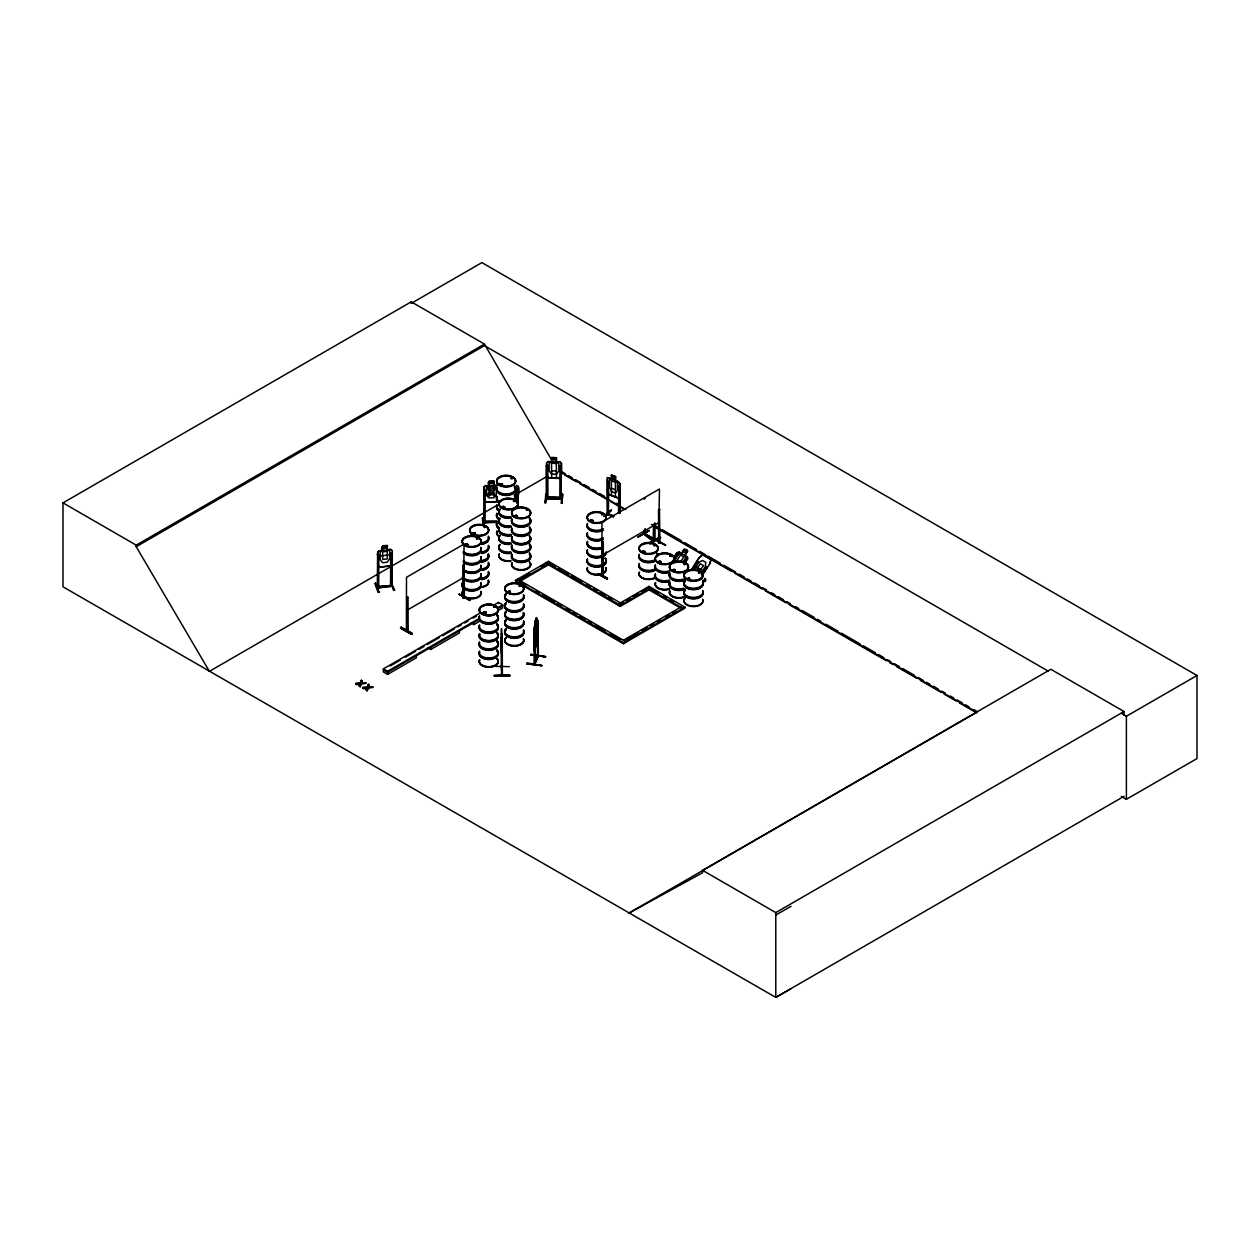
<?xml version="1.0" encoding="UTF-8"?>
<svg xmlns="http://www.w3.org/2000/svg" width="1260" height="1260" viewBox="0 0 1260 1260"><rect width="100%" height="100%" fill="white"/><g stroke="black" fill="none" stroke-linecap="round" stroke-linejoin="round"><path stroke-width="1.5" d="M501.417 642.017L501.716 654.066L501.748 650.869M501.748 638.505C501.716 633.37 501.543 648.931 501.685 641.308M509.402 666.65L494.14 666.288M501.496 647.986L501.543 646.159M537.359 656.759L538.445 656.192L537.799 622.865L537.437 656.964M537.957 655.814L538.351 654.869L537.437 655.751M534.319 650.633C539.973 629.905 538.24 640.93 534.445 650.869C534.287 642.017 531.688 625.527 537.736 620.582M546.651 463.066L548.084 461.506L546.494 463.034L546.556 498.74L546.399 465.428L547.801 465.145L547.942 498.692L546.289 498.692L561.487 499.039L561.361 497.448L546.32 497.086M546.572 493.4L545.911 502.882L545.06 502.866L545.785 493.999M545.139 502.787L546.509 493.92M546.399 498.645L561.519 498.74M561.314 497.495L546.588 497.086M547.785 498.676L547.817 497.086M561.393 499.102L559.834 499.055L559.976 465.476M561.361 465.507L559.96 465.775M560.149 497.448L559.865 498.645M561.991 503.291L562.622 494.424L561.991 503.323L561.157 503.291L562.07 494.408M561.96 493.857L561.976 503.244M546.494 473.965L548.037 478.107L559.849 478.453L561.503 474.327L559.787 478.343M551.659 478.217L551.502 457.522L556.495 457.663L556.4 463.507L551.659 463.208M556.495 457.758L551.486 457.616M561.157 499.133L561.33 463.397C560.606 460.798 552.841 461.491 558.826 463.428L558.826 471.051L556.322 474.248L551.659 474.106L549.155 470.752L549.155 463.129L551.659 461.837M526.869 664.036L527.074 662.87L541.894 665.642L526.885 663.91M541.847 665.674L527.026 663.595L541.863 665.532M535.311 637.844L534.555 644.553L535.531 638.159L536.146 640.568L536.492 639.324M536.855 637.528L535.232 644.837L534.098 639.686M607.084 514.49L608.501 515.041L608.611 513.387L607.383 513.025M644.648 535.012L643.891 533.232M645.246 534.744L644.868 529.137M654.287 540.509L653.389 540.036L653.483 524.349M644.269 530.318L644.269 534.224C646.065 537.106 659.232 541.957 653.546 538.87M654.838 539.075L653.341 538.76L654.428 540.619L654.46 524.916M534.303 634.331L533.894 636.757L535.027 632.504L534.476 634.442M534.697 635.009L535.279 636.883C537.941 632.221 537.217 602.642 534.697 627.385L534.744 664.634L535.106 662.571M535.232 632.567L534.665 635.339L534.87 634.19M501.527 666.682L501.512 665.705L502.141 666.493M502.299 674.856L501.637 675.675L501.512 666.918L502.346 675.691L502.252 673.533M465.302 544.462C464.783 546.887 470.295 544.981 466.893 543.816M467.019 543.973C465.412 543.123 465.476 546.115 465.995 544.021M468.058 545.013L466.862 543.879M473.083 534.145L473.224 532.838L474.642 533.657M475.162 533.137L474.579 534.019M475.555 533.767L474.358 532.634M476.438 538.65L476.989 538.02L476.548 538.886M476.878 538.256L477.729 538.115M477.871 538.997L477.272 538.461M484.438 527.467L485.226 526.869M485.226 527.341L484.88 526.712M499.622 484.454L500.456 483.683M500.188 484.47L502.063 484.88M501.968 484.612L501.889 484.738M501.338 484.549L501.338 483.541M502.472 506.788L502.834 507.701L502.031 507.386M504 507.717L504.236 506.788M504.551 506.788L503.591 507.418M511.355 477.792L512.332 478.658M512.206 478.17C509.985 478.438 513.702 477.871 511.938 477.65M482.438 613.651L483.257 612.36M484.171 613.683L483.95 612.297M513.718 500.551L513.592 501.59L514.584 500.834M514.127 500.976L513.781 500.708M494.739 607.32L494.03 606.422M494.944 606.737L494.125 607.178M526.333 509.576L527.011 510.269M507.764 592.042L509.591 591.145L510.284 592.641M508.977 592.484L508.457 591.901M527.184 509.576L527.263 510.269M519.655 585.191L520.601 586.136L519.151 586.136M519.341 586.073L520.207 585.238L519.876 586.199M590.609 520.726L592.924 520.427M592.279 521.246L591.869 519.939M601.886 514.316L602.752 514.253M601.745 514.269L602.485 514.505M643.072 552.211L643.986 551.297M643.261 551.896L644.569 551.329M644.852 551.392L644.175 552.116L644.962 551.518M645.01 551.738L642.553 552.163M654.302 545.706C654.822 544.525 652.444 546.147 654.901 545.344M654.05 545.391L653.94 545.218M654.98 545.722L654.287 544.903M658.775 561.566L659.201 562.59M659.137 562.228L660.697 561.708L659.657 561.11L658.381 562.543L660.712 562.716L660.555 561.409L660.303 562.495M669.832 555.833L671.139 555.975M671.108 556.101L670.304 555.235L670.194 556.195M672.415 570.339L673.249 569.552M673.438 570.812L672.903 569.772L674.258 569.426M674.352 570.812L674.903 569.772L673.895 569.473M675.328 570.559L674.793 569.63M687.535 578.891L687.456 579.143M688.165 578.891L689.472 578.308M698.67 572.308L703.553 565.677L700.229 563.755L696.15 569.992M699.883 572.702L698.544 572.135M411.973 633.308L401.058 627.197L411.988 633.292L411.406 634.331L400.554 628.063L411.925 633.859M411.406 634.3L400.585 628.031M606.895 579.143L597.587 573.835L607.336 578.86L599.602 574.355M607.414 578.23L599.602 573.899L607.43 578.214L606.847 579.253M501.433 667.107L502.141 667.863L501.512 633.78M502.346 675.533L502.252 641.608L501.748 642.411M702.198 575.726L709.412 564.433L711.034 559.645L702.655 554.794L698.733 558.243L691.488 569.552M518.191 497.448C513.86 509.796 523.12 485.541 516.6 485.478M390.505 565.74L392.301 561.598M390.616 565.866L379.087 567.189L390.632 565.898L392.254 561.503M618.172 498.062L619.558 494.644L619.652 483.667M618.313 498.267L619.652 494.566M360.124 686.779L361.226 683.392L365.825 682.794L361.226 684.085L360.124 686.779L359.257 685.597L360.155 683.471L355.635 683.503L356.454 684.668L360.155 684.164L361.384 680.242L362.25 681.44L361.384 683.519L365.825 683.487M367.132 690.827L368.235 687.44L372.818 686.842L368.235 688.133L367.132 690.827L366.266 689.63L367.148 687.519L362.644 687.551L363.463 688.716L367.148 688.212L368.392 684.29L369.259 685.471L368.377 687.551L372.818 687.535M361.384 680.242L360.297 683.597L355.635 684.196M368.392 684.29L367.306 687.629L362.644 688.244M359.257 686.29L360.155 684.164M361.384 683.519L362.25 680.746M366.266 690.322L367.148 688.212M368.235 688.133L369.259 684.778M535.484 620.739L536.193 619.054M535.484 622.109L536.193 620.424M534.587 630.472L534.634 663.61M538.319 622.944L537.469 623.653M530.68 654.995L545.706 656.617L530.87 654.476M537.847 656.003L534.224 664.571L534.476 626.393M534.398 662.555L534.823 663.422L537.957 656.161M538.351 656.082L534.775 664.555L535.106 630.551M638.552 536.681L649.309 530.444L638.017 536.981M649.294 530.476L637.97 537.043M375.543 583.034L378.913 592.263L378.094 592.373L374.882 583.663L375.653 582.971L378.913 592.263M375.543 583.49L378.819 592.106M482.391 518.254L483.1 525.326M483.73 525.215L483.241 517.561L482.391 518.285M392.238 585.002L390.915 585.223C390.994 588.814 389.356 583.191 392.128 584.719M390.474 586.136L392.128 585.916M610.738 510.394L603.713 516.553M611.352 510.032L605.824 515.592M611.336 510.536L605.65 515.434M654.46 540.54C650.822 541.721 641.687 531.074 644.269 534.224M645.356 533.641L644.238 532.933M653.83 538.477L653.546 540.083L653.861 524.128M407.846 629.197L406.366 629.48M406.539 629.401L406.759 630.992L407.972 630.346L407.83 597.145L406.492 597.492L407.83 597.145M463.066 596.799L464.546 596.484L462.94 596.831M463.538 597.114L463.412 598.358L463.066 564.827L464.042 564.26L464.42 597.838L464.42 596.531M659.957 542.698C656.948 540.965 661.138 541.863 658.555 541.674L658.775 543.265L659.957 542.698L659.468 509.197L658.508 509.764L658.775 543.265M673.785 557.613L676.919 552.809L679.093 552.022L681.502 553.423L684.164 549.171C693.126 549.927 680.668 555.644 687.346 556.778L687.629 558.983L684.495 563.803M673.974 557.77L676.919 552.809M673.706 561.74L678.778 553.943L681.455 553.565M675.47 562.763L680.558 554.967L683.865 556.873L680.809 561.551M681.534 553.628L684.18 549.376L687.566 551.345M684.841 555.534L687.487 551.297M682.573 562.574L685.629 557.897L684.763 555.471M683.881 564.275C686.653 565.992 681.849 560.952 687.551 558.92L687.346 556.778M673.076 560.684L678.069 553.014L678.998 553.612M673.738 561.062L678.746 553.392M672.997 562.81L674.998 559.739M683.723 562.606L687.393 558.385L684.652 563.204M684.385 562.984L687.393 558.385M691.645 569.552C698.056 562.039 700.135 547.533 711.128 559.708L709.443 564.448M692.716 569.567L697.725 561.897L698.654 562.495M693.394 569.945L698.386 562.291M693.362 570.528L698.449 562.732L702.418 560.416L705.742 562.338L705.332 566.716L701.269 572.953M701.363 574.56L706.372 566.89L707.301 567.488L706.372 566.89M702.04 574.954L707.033 567.284M534.398 663.768L535.232 663.799M500.456 484.848C505.858 481.477 499.117 488.707 500.047 483.856M465.208 544.572L466.389 543.879M467.428 544.651L466.862 544.903M477.871 538.319L476.627 538.729M503.118 506.41L502.315 506.725M504.142 507.607L503.118 506.835M504.677 507.386L503.087 507.764M513.797 500.976L514.395 500.771A9.655 5.575 0 0 0 514.49 495.369M515.812 515.529L515.623 516.726M516.348 515.529L516.6 516.631M526.491 510.205L526.837 509.418M482.533 612.691L483.336 614.045L485.037 612.88M483.257 613.258L484.092 612.391M484.502 613.494L484.612 612.785M484.99 613.651L484.234 612.297M495.085 607.052L493.983 607.32M507.812 591.822L508.788 591.176M510.032 592.326L510.032 591.365L510.426 592.294M592.279 520.821L590.956 521.404L591.397 519.939M601.933 514.127L601.87 515.135M658.87 561.44L660.539 561.834M660.98 562.18L660.114 562.59M670.714 555.644L669.769 556.148M672.997 569.63L672.856 570.938M672.115 571.394A9.655 5.575 0 0 1 674.116 570.512L673.171 569.772L673.108 570.607M674.683 570.607L674.903 570.04M537.689 656.177L537.847 654.79M538.099 656.87L537.406 619.873M377.417 587.759L391.97 585.947L391.97 584.735M378.803 586.75L378.693 587.979L378.835 554.699L377.386 554.573L378.835 554.699M378.803 587.947L378.882 586.388M390.584 586.435L390.632 552.888L391.97 552.715L392.238 586.215L392.301 550.62L390.537 549.297L387.198 549.832L387.198 545.753M382.63 546.304L382.662 550.494L379.134 550.699L377.606 552.431L377.339 588.105L391.954 586.309M392.128 550.699L390.505 549.533L379.244 550.919L377.764 552.463L377.764 563.362L379.244 567.126M488.943 481.477C502.488 482.186 483.84 477.792 489.116 485.698L485.525 485.588L483.934 487.1L483.698 522.805L483.966 521.183L497.227 521.498M484.123 487.242L485.604 485.714M463.617 598.232L464.042 544.084L406.492 577.301L406.381 630.772C409.342 631.134 406.712 626.771 407.09 630.929M464.357 597.807L463.444 598.264M601.933 574.308L603.383 574.024L601.981 574.34M658.508 542.855L659.468 489.006L601.933 522.238L601.981 575.552M603.272 542.068L601.933 542.414L603.272 542.068L603.272 575.426L602.28 575.946L601.933 574.434M607.509 481.068L608.659 481.509M618.518 513.009L618.817 485.399L619.967 485.84L619.967 513.198M619.967 485.84L618.518 485.651M604.327 516.143L611.447 510.001M608.359 513.781L607.304 513.418M608.359 514.978L608.659 491.274M611.384 479.084C597.854 475.02 620.156 480.375 619.794 483.667L619.668 513.45M615.541 476.595L611.384 474.988L611.494 495.637M607.226 489.888L608.485 494.471L618.266 498.235M619.699 483.745L618.235 481.73M483.824 522.506L497.196 522.049M485.179 521.577L497.196 521.183M485.179 522.79L485.352 521.231M603.272 575.426L603.005 573.804M501.748 484.848L502.472 484.312L501.559 483.588M512.033 478.012L511.324 478.721L512.111 478.548M502.63 506.488C500.047 509.04 506.677 507.827 504.362 507.04M473.886 532.634L472.705 533.767M475.319 533.815L472.941 533.815M475.162 534.145L474.91 532.885M526.727 509.528L527.31 509.764M590.987 520.081C588.373 522.207 594.484 521.782 592.83 520.333M590.909 520.301L592.153 520.963M510.111 591.491L508.725 592.153M519.592 585.27L519.466 586.309M520.538 585.979L519.781 586.12M484.612 613.384L483.367 613.841M642.253 551.313L643.261 550.746M675.092 570.591L672.934 570.764M684.164 564.433L685.298 564.055L684.432 563.96M689.078 579.112L689.078 577.946M699.206 572.371L699.284 571.914M643.955 498.96L645.01 498.204M608.643 477.902L607.21 478.942L607.226 514.584L613.447 516.931M382.662 550.494L380.221 552.148L380.221 559.787L382.662 562.747L387.23 562.196L389.686 558.621L389.686 550.998L387.23 549.927M463.334 598.342L463.444 565.047L464.404 564.48M400.538 628.141L401.137 627.102M459.049 594.263L470.358 600.28L459.506 594.09M406.492 630.709L407.452 630.142L407.452 596.925M407.83 630.362L406.87 630.929L406.87 597.697M659.405 541.202L658.885 543.202L658.885 509.985L659.846 509.418M601.933 575.647L603.272 575.3M654.349 539.374L665.8 545.218L654.428 538.697M489.116 485.698L486.612 487.147L486.612 494.77L489.116 497.952L493.778 497.81L496.283 494.455L496.283 486.817L493.778 485.541L493.762 481.351M791.028 988.706L775.782 997.385L63 586.813L63 502.882L411.248 301.833L484.454 344.09L552.715 461.853M63 502.882L136.206 545.155L484.454 344.09M210.231 670.871L209.396 671.344L136.206 546.714L484.454 345.649L1048.304 671.186M209.396 671.344L496.345 505.669M516.789 493.873L547.438 476.17M406.492 610.533L464.042 577.301M645.088 497.968L643.955 498.771M548.021 564.574L620.203 606.438L648.979 589.837L648.979 588.798L620.203 605.399L618.109 604.202L648.979 586.372L684.936 607.131L684.936 608.17L623.385 643.718L515.482 581.427L515.482 580.387L548.447 561.346L620.377 602.878M529.436 573.379L517.577 580.214L517.577 579.175L625.48 641.466L625.48 642.505M541.28 566.527L544.666 564.574M416.351 655.72L416.351 657.799L387.576 674.415L383.386 671.99L383.386 668.871L479.855 613.179M493.4 605.351L498.472 602.422L502.661 604.847L502.661 607.966L497.59 610.895M390.159 666.005L400.302 660.145M405.389 657.2L415.532 651.341M418.918 649.388L424.006 646.459M427.392 644.506L430.778 642.553M431.613 642.065L439.236 637.67M442.622 635.717L446.009 633.748M446.843 633.26L454.466 628.866M457.852 626.913L461.239 624.96M464.625 623.007L468.011 621.054M473.083 618.124L476.469 616.172M383.386 668.871L387.576 671.297L478.973 618.534M497.59 607.777L502.661 604.847M478.973 619.573L387.576 672.336L383.386 669.91M497.59 608.816L502.661 605.887M427.943 647.876L430.731 649.498L459.506 632.882L459.506 630.803M471.098 622.96L473.902 624.582L478.973 621.637M601.933 555.455L659.468 522.238M660.256 537.327L649.357 542.918L660.208 536.744L660.744 537.736L649.955 543.958M623.18 602.296L618.109 605.225L618.282 604.091L546.352 562.558L546.352 563.598M626.567 600.343L629.953 598.39M633.339 596.437L638.41 593.507M641.797 591.554L645.183 589.601M702.544 580.671L705.553 578.938L705.553 580.97L702.544 582.703M623.385 640.253L680.92 607.037L683.014 609.289M626.771 639.34L638.615 632.504M642.001 630.551L647.073 627.622M650.459 625.653L653.846 623.7M657.232 621.747L660.618 619.794M665.69 616.865L669.076 614.912M672.462 612.958L675.848 611.005M515.482 580.387L623.385 642.679L684.936 607.131M629.37 912.854L702.576 872.755L702.576 870.329L1050.824 669.265L1124.03 711.538L1124.03 715.381M628.551 913.327L976.815 712.262L651.373 524.38M702.576 870.329L775.782 912.602L1124.03 711.538M1121.29 713.317L1126.393 716.263L1197 675.486L1197 758.552L1126.393 799.312L1121.274 796.367M1124.03 796.32L775.782 997.385L775.782 912.602M775.782 915.012L791.028 906.334M502.267 674.415L501.559 673.722L502.409 673.722M484.565 527.609L484.565 526.743M475.02 533.122L473.083 532.948L473.886 534.082M515.041 515.639L517.513 516.474L514.757 516.317M515.434 515.891L516.537 515.812M590.594 520.254L592.547 520.868M590.987 520.506L591.869 520.963M509.702 592.515L509.749 591.113M510.205 592.468L507.906 592.106M483.068 612.864L484.627 613.242M484.171 613.258L484.171 612.36M659.201 561.251L658.24 562.338M673.249 569.977L674.352 569.898M699.489 572.166L698.875 572.78M689.409 579.143L687.251 578.986M676.998 552.935L679.061 552.195M658.964 541.989L659.594 541.138M602.737 575.111L602.894 541.863M602.374 575.867L602.312 542.635M607.383 514.237L607.588 513.072M516.49 489.51L517.97 489.431L517.734 508.331M611.525 479.272L609.446 479.824L609.446 487.447L611.525 491.526L615.4 493.038L617.479 490.565L617.479 482.942L615.447 480.674M377.512 586.514L390.584 585.569L377.401 586.94M511.844 478.532L511.087 478.39M502.834 506.677L503.874 506.677M515.844 515.324L515.041 516.852M515.56 516.348L516.868 515.576M473.666 533.106L474.579 533.106M467.145 544.903L465.901 544.808M643.293 550.825L642.884 551.691M644.222 552.289L642.852 552.289M670.021 556.133L670.178 555.566M660.177 562.495L658.476 562.37M699.489 573.001L698.654 573.001M688.165 578.009L687.645 579.001M688.952 579.112L687.913 579.112M607.462 478.958L607.682 514.301M497.227 522.365L483.856 522.805L485.305 522.821M361.384 682.826L365.825 682.794M368.377 686.858L372.818 686.842M355.635 683.503L360.297 682.904M362.644 687.551L367.306 686.936M390.742 553.187L391.97 552.715M393.923 589.727L390.553 581.081L393.813 590.373L394.632 590.2M382.473 546.194C395.829 545.69 377.512 543.485 382.473 550.289M377.606 556.29L392.301 554.51M483.966 521.183L483.966 522.396M654.444 539.201L665.296 545.391M501.37 484.895L500.362 484.738M466.988 545.423L465.948 545.344M674.163 570.78L673.218 570.89M688.433 577.789L689.755 578.387M493.762 485.447L497.18 485.289M485.62 485.809L497.117 485.431M485.084 522.853L485.226 489.541L483.824 489.274M485.604 501.937L497.101 501.543M497.227 501.779L485.494 502.173L483.95 498.157M501.417 628.708L501.417 667.847M501.527 634.583L502.031 633.78M501.669 635.686L501.543 638.521M501.748 640.017L501.543 637.544L501.685 675.612M501.338 642.317L502.252 641.608M501.37 647.278L501.512 642.317M494.377 675.108L509.638 675.029L494.377 675.801L509.654 676.116L494.392 676.258M546.399 465.428L547.785 465.46M545.769 494.062L546.604 494.093M562.7 494.519L561.85 493.794M551.659 461.743L548.084 461.617L559.802 462.105M551.659 470.83L556.322 470.972M559.66 478.202L548.163 477.855L546.667 473.855M501.102 483.73L501.37 483.745A9.513 5.497 0 0 0 499.401 484.565M516.08 515.387L516.474 515.419A9.497 5.481 0 0 0 514.411 516.364M684.763 563.724L683.707 564.181L684.542 564.417M509.245 591.192L510.284 591.444M494.581 606.611L493.637 607.32M483.714 612.486L484.99 612.785M482.816 613.384L483.714 613.683M559.802 499.007L560.101 497.889M534.067 647.766L534.287 650.837M537.784 620.44C540.839 627.574 530.161 661.264 537.784 631.402M535.248 620.487L535.248 624.582M530.696 654.287L545.517 657.09M530.712 654.806L545.533 656.854M538.319 656.177L537.437 656.098L535.138 662.823M503.591 506.41L504.835 507.323M684.668 563.787L684.259 563.897M659.894 561.204L661.138 562.117M673.659 570.859L672.572 570.402M466.247 571.756L465.349 571.347M607.682 513.088L608.611 513.387M613.746 515.812L608.501 514.174L613.447 516.065M607.509 514.285L613.746 516.679M611.525 475.177L615.4 476.69L615.447 497.149M618.329 481.651L615.605 480.879M611.525 480.627L615.478 482.328L615.636 476.516M611.525 488.266L615.4 489.762M618.266 497.983L608.706 494.266L607.462 489.841M516.537 515.387L517.561 516.253M515.623 516.301L515.293 516.521M597.98 573.615L607.43 578.907M400.995 627.795L411.988 633.985M1197 675.486L481.871 262.615L411.248 303.377L411.248 301.833M561.881 471.776L565.299 473.744M568.701 475.697L572.103 477.666M575.521 479.635L580.624 482.596M584.041 484.565L589.144 487.51M592.547 489.478L595.964 491.447M599.366 493.416L604.485 496.361M616.408 503.244L619.81 505.213M655.594 525.877L659.011 527.846M662.413 529.814L681.156 540.635M684.558 542.603L696.496 549.486M699.899 551.455L705.001 554.4M708.419 556.369L720.342 563.251M723.744 565.22L735.683 572.103M739.084 574.072L744.203 577.033M747.605 579.001L751.007 580.955M754.425 582.923L759.528 585.884M762.946 587.853L766.348 589.822M771.466 592.767L774.869 594.736M778.27 596.705L783.389 599.65M786.791 601.619L790.209 603.587M795.312 606.533L798.714 608.501M802.132 610.47L814.054 617.353M817.456 619.322L820.874 621.29M825.977 624.251L837.916 631.134M841.318 633.103L860.06 643.923M863.462 645.892L875.401 652.774M878.803 654.743L883.922 657.688M887.323 659.657L890.725 661.626M894.143 663.595L899.246 666.54M902.664 668.509L914.587 675.391M917.989 677.36L923.107 680.321M926.51 682.29L929.911 684.259M933.329 686.212L938.432 689.173M941.85 691.141L945.252 693.11M950.371 696.055L953.773 698.024M957.175 699.993L962.293 702.938M965.695 704.907L969.113 706.876M974.216 709.821L977.634 711.79M561.062 472.248L625.81 509.623M564.48 474.91L576.403 481.792M579.805 483.761L607.052 499.48M610.454 501.448L624.078 509.308M656.428 527.987L731.351 571.252M734.753 573.221L762.001 588.94M765.403 590.909L785.846 602.705M789.248 604.674L886.3 660.712M889.702 662.681L893.119 664.634M896.522 666.603L916.949 678.4M920.351 680.369L940.795 692.165M944.197 694.134L956.119 701.017M959.522 702.985L976.547 712.813M679.093 552.022L687.204 556.904M644.695 534.98L643.891 530.539M705.553 578.938L704.687 578.45L705.553 580.97M650.617 588.357L658.791 593.066M663.689 595.901L666.965 597.791M670.226 599.681L673.501 601.571M679.581 607.493L646.884 588.625L646.884 587.585L682.841 608.344L682.841 609.383M550.132 563.362L555.14 566.26M558.495 568.181L568.528 573.977M571.867 575.914L581.915 581.71M586.924 584.609L590.278 586.53M593.617 588.467L596.957 590.404M600.311 592.326L605.32 595.224M608.674 597.161L612.013 599.083M520.947 582.151L526.019 585.081M536.13 590.924L539.5 592.861M542.871 594.815L554.668 601.619M558.038 603.572L561.409 605.524M566.465 608.438L569.851 610.391M573.221 612.328L576.592 614.281M579.962 616.219L585.018 619.148M588.388 621.085L591.759 623.038M595.13 624.991L605.241 630.819M610.297 633.748L620.424 639.592M361.384 680.935L362.25 681.44M368.392 684.983L369.259 685.471M359.257 685.597L360.124 686.101M366.266 689.63L367.132 690.134M693.976 565.504L704.687 571.725M516.474 485.541L518.033 486.565L517.97 508.599M659.011 562.495L658.634 561.708M502.709 507.717L502.33 506.914M508.599 592.436L508.205 591.633M559.739 461.853L561.566 463.459L561.566 474.437M459.002 594.263L469.759 600.626M379.134 567.299L377.606 563.393M394.648 590.263L390.553 581.774L393.813 590.373M387.371 549.675L387.371 545.596M493.936 485.305L493.936 481.21M488.943 485.572L488.943 481.383M483.21 517.561L484.013 526.885M509.654 676.148L509.638 674.966M501.59 628.693L501.59 633.024M501.37 647.215L501.543 654.066M501.637 634.378L501.622 633.308L501.669 639.781M501.732 646.663L501.748 647.766L501.701 641.009M501.385 640.568L501.417 645.277M1126.393 716.263L1126.393 799.312M680.92 607.037L680.92 608.076M654.838 522.742L654.838 540.335M648.979 586.372L648.979 587.412M645.246 528.932L645.356 534.854M623.385 642.679L623.385 643.718M620.203 605.399L620.203 606.438M618.817 495.164L618.817 512.757M611.62 475.099L611.62 479.194M608.359 481.761L608.139 515.009M556.337 457.805L556.4 478.343M548.447 561.346L548.447 562.385M538.099 655.657L538.178 656.87M536.602 617.699L536.555 622.015M536.288 635.119L535.232 641.56L535.232 633.938M535.421 628.693L535.421 630.063M516.726 489.793L516.726 501.291M516.49 499.102L516.49 502.929M515.797 487.21L515.797 494.834M498.472 602.422L498.472 603.461M484.108 487.147L484.123 498.125M473.902 622.503L473.902 624.582M430.731 647.419L430.731 649.498M387.576 671.297L387.576 674.415M136.206 545.155L136.206 546.714M480.863 558.07A9.513 5.497 0 0 1 475.319 564.574A9.513 5.497 0 0 1 463.428 562.244M480.863 547.375A9.513 5.497 0 0 1 475.319 553.865A9.513 5.497 0 0 1 463.428 551.534M480.989 557.046A9.655 5.575 0 0 1 475.366 563.645A9.655 5.575 0 0 1 463.318 561.283M480.989 557.519A9.655 5.575 0 0 1 475.366 564.118A9.655 5.575 0 0 1 463.318 561.755M480.863 556.542A9.513 5.497 0 0 1 475.319 563.031A9.513 5.497 0 0 1 463.428 560.7M480.863 548.903A9.513 5.497 0 0 1 475.319 555.408A9.513 5.497 0 0 1 463.428 553.077M480.989 548.352A9.655 5.575 0 0 1 475.366 554.935A9.655 5.575 0 0 1 463.318 552.589M480.989 547.88A9.655 5.575 0 0 1 475.366 554.479A9.655 5.575 0 0 1 463.318 552.116M480.816 565.236A9.466 5.465 0 0 1 476.406 571.378A9.466 5.465 0 0 1 464.987 570.512M480.879 565.441A9.529 5.513 0 0 1 476.438 571.646A9.529 5.513 0 0 1 464.94 570.764M480.863 565.756A9.513 5.497 0 0 1 476.438 571.93A9.513 5.497 0 0 1 464.94 571.063M480.989 583.648A9.655 5.575 0 0 1 470.421 590.609A9.655 5.575 0 0 1 463.318 582.309M480.863 584.199A9.513 5.497 0 0 1 470.437 591.066A9.513 5.497 0 0 1 463.428 582.876M480.816 591.365A9.466 5.465 0 0 1 470.437 598.201A9.466 5.465 0 0 1 463.491 590.058M480.879 591.57A9.529 5.513 0 0 1 470.437 598.453A9.529 5.513 0 0 1 463.412 590.247M480.832 591.885A9.481 5.465 0 0 1 470.437 598.736A9.481 5.465 0 0 1 463.459 590.562M480.863 582.671A9.513 5.497 0 0 1 470.437 589.538A9.513 5.497 0 0 1 463.428 581.332M480.989 583.175A9.655 5.575 0 0 1 470.421 590.137A9.655 5.575 0 0 1 463.318 581.837M480.848 575.033A9.497 5.481 0 0 1 474.138 581.758A9.497 5.481 0 0 1 462.499 577.883M480.989 574.481A9.655 5.575 0 0 1 474.169 581.301A9.655 5.575 0 0 1 462.357 577.363M480.848 573.505A9.497 5.481 0 0 1 475.303 579.994A9.497 5.481 0 0 1 463.444 577.663M480.989 574.009A9.655 5.575 0 0 1 475.366 580.592A9.655 5.575 0 0 1 463.318 578.245M480.832 566.591A9.481 5.465 0 0 1 476.422 572.733A9.481 5.465 0 0 1 464.972 571.867M480.879 566.118A9.529 5.513 0 0 1 476.438 572.308A9.529 5.513 0 0 1 464.94 571.442M530.271 536.697A9.466 5.465 0 0 1 521.12 543.564A9.466 5.465 0 0 1 511.985 536.697M529.484 518.458A9.655 5.575 0 0 1 522.38 526.774A9.655 5.575 0 0 1 511.812 519.797M514.301 517.309A9.655 5.575 0 0 1 516.301 516.427M529.484 517.986A9.655 5.575 0 0 1 522.38 526.302A9.655 5.575 0 0 1 511.812 519.325M514.301 516.836A9.655 5.575 0 0 1 516.301 515.954M529.358 517.498A9.497 5.481 0 0 1 522.365 525.672A9.497 5.481 0 0 1 511.954 518.821M529.373 519.025A9.513 5.497 0 0 1 522.365 527.231A9.513 5.497 0 0 1 511.938 520.348M529.373 528.192A9.513 5.497 0 0 1 522.365 536.398A9.513 5.497 0 0 1 511.938 529.515M529.484 527.625A9.655 5.575 0 0 1 522.38 535.941A9.655 5.575 0 0 1 511.812 528.964M529.484 527.152A9.655 5.575 0 0 1 522.38 535.469A9.655 5.575 0 0 1 511.812 528.491M529.373 526.664A9.513 5.497 0 0 1 522.365 534.854A9.513 5.497 0 0 1 511.938 527.987M529.373 535.878A9.513 5.497 0 0 1 522.365 544.068A9.513 5.497 0 0 1 511.938 537.201M529.389 535.563A9.529 5.513 0 0 1 522.365 543.784A9.529 5.513 0 0 1 511.922 536.902M530.287 538.067A9.481 5.465 0 0 1 521.12 544.95A9.481 5.465 0 0 1 511.969 538.067M530.287 562.795A9.481 5.465 0 0 1 521.12 569.693A9.481 5.465 0 0 1 511.969 562.795M529.389 536.256A9.529 5.513 0 0 1 522.365 544.462A9.529 5.513 0 0 1 511.922 537.579M529.373 545.155A9.513 5.497 0 0 1 522.365 553.361A9.513 5.497 0 0 1 511.938 546.478M529.358 543.627A9.497 5.481 0 0 1 522.365 551.801A9.497 5.481 0 0 1 511.954 544.95M529.373 554.321A9.513 5.497 0 0 1 522.365 562.527A9.513 5.497 0 0 1 511.938 555.644M529.484 553.754A9.655 5.575 0 0 1 522.38 562.07A9.655 5.575 0 0 1 511.812 555.093M529.484 553.282A9.655 5.575 0 0 1 522.38 561.598A9.655 5.575 0 0 1 511.812 554.62M529.373 552.793A9.513 5.497 0 0 1 522.365 560.984A9.513 5.497 0 0 1 511.938 554.116M529.484 544.588A9.655 5.575 0 0 1 522.38 552.904A9.655 5.575 0 0 1 511.812 545.927M529.484 544.115A9.655 5.575 0 0 1 522.38 552.431A9.655 5.575 0 0 1 511.812 545.454M529.373 562.023A9.513 5.497 0 0 1 522.365 570.213A9.513 5.497 0 0 1 511.938 563.346M529.389 561.677A9.529 5.513 0 0 1 522.365 569.898A9.529 5.513 0 0 1 511.922 563.015M510.898 526.869A9.655 5.575 0 0 1 500.74 524.885A9.655 5.575 0 0 1 500.047 518.71M510.851 534.46A9.466 5.465 0 0 1 499.259 527.767M510.898 517.702A9.655 5.575 0 0 1 500.74 515.718A9.655 5.575 0 0 1 500.047 509.544M510.898 526.397A9.655 5.575 0 0 1 500.74 524.412A9.655 5.575 0 0 1 500.047 518.238M510.898 517.23A9.655 5.575 0 0 1 500.74 515.245A9.655 5.575 0 0 1 500.047 509.072M510.867 516.631A9.513 5.497 0 0 1 499.212 509.89M501.669 507.433A9.513 5.497 0 0 1 503.638 506.567M510.867 518.159A9.513 5.497 0 0 1 499.212 511.434M510.867 527.326A9.513 5.497 0 0 1 499.212 520.601M510.867 525.798A9.513 5.497 0 0 1 499.212 519.057M510.867 534.98A9.513 5.497 0 0 1 499.212 528.255A9.655 5.575 0 0 1 496.818 522.837M510.867 534.697A9.529 5.513 0 0 1 499.196 527.956M510.898 552.998A9.655 5.575 0 0 1 500.74 551.014A9.655 5.575 0 0 1 500.047 544.84M510.867 535.846A9.497 5.481 0 0 1 499.228 529.121M510.851 560.59A9.466 5.465 0 0 1 499.259 553.896M510.867 535.39A9.529 5.513 0 0 1 499.196 528.649A9.655 5.575 0 0 1 496.818 523.309M510.898 543.832A9.655 5.575 0 0 1 500.74 541.847A9.655 5.575 0 0 1 500.047 535.673M510.898 552.526A9.655 5.575 0 0 1 500.74 550.541A9.655 5.575 0 0 1 500.047 544.367M510.898 543.359A9.655 5.575 0 0 1 500.74 541.375A9.655 5.575 0 0 1 500.047 535.201M510.867 544.288A9.513 5.497 0 0 1 499.212 537.563M510.867 542.761A9.513 5.497 0 0 1 499.212 536.02M510.867 553.455A9.513 5.497 0 0 1 499.212 546.73M510.867 551.927A9.513 5.497 0 0 1 499.212 545.186M488.486 536.634A9.655 5.575 0 0 1 481.666 543.454M469.854 536.634A9.655 5.575 0 0 1 470.815 535.295M488.344 536.13A9.497 5.481 0 0 1 481.619 542.84M469.996 536.13A9.497 5.481 0 0 1 470.941 534.807M488.36 537.658A9.513 5.497 0 0 1 481.635 544.383M488.36 545.281A9.513 5.497 0 0 1 481.635 552.022M488.36 546.824A9.513 5.497 0 0 1 481.635 553.549M488.329 554.006A9.481 5.465 0 0 1 481.619 560.7M488.486 546.273A9.655 5.575 0 0 1 481.666 553.093M488.486 545.801A9.655 5.575 0 0 1 481.666 552.62M488.486 537.106A9.655 5.575 0 0 1 481.666 543.926M488.329 554.51A9.481 5.465 0 0 1 481.619 561.22M488.376 554.179A9.529 5.513 0 0 1 481.635 560.92M488.36 563.787A9.513 5.497 0 0 1 481.635 570.512M488.36 571.41A9.513 5.497 0 0 1 481.635 578.151M488.486 562.763A9.655 5.575 0 0 1 481.666 569.583M488.36 562.244A9.513 5.497 0 0 1 481.635 568.985M488.36 572.953A9.513 5.497 0 0 1 481.635 579.679M488.297 580.12A9.466 5.465 0 0 1 481.619 586.813M488.486 572.402A9.655 5.575 0 0 1 481.666 579.222M488.486 571.93A9.655 5.575 0 0 1 481.666 578.749M488.486 563.236A9.655 5.575 0 0 1 481.666 570.055M488.376 554.888A9.529 5.513 0 0 1 481.635 561.629M488.36 580.639A9.513 5.497 0 0 1 481.635 587.365M488.376 580.324A9.529 5.513 0 0 1 481.635 587.066M603.383 546.572A9.481 5.465 0 0 1 591.948 547.438A9.481 5.465 0 0 1 587.522 541.28M603.398 530.271A9.497 5.481 0 0 1 591.932 531.137A9.497 5.481 0 0 1 587.506 524.963M603.398 528.727A9.497 5.481 0 0 1 591.932 529.594A9.497 5.481 0 0 1 587.506 523.435M603.398 539.438A9.497 5.481 0 0 1 591.932 540.304A9.497 5.481 0 0 1 587.506 534.13M601.508 539.847A9.655 5.575 0 0 1 590.814 539.438A9.655 5.575 0 0 1 587.365 533.578M601.508 539.374A9.655 5.575 0 0 1 590.814 538.965A9.655 5.575 0 0 1 587.365 533.106M603.398 537.894A9.497 5.481 0 0 1 591.932 538.776A9.497 5.481 0 0 1 587.506 532.602M601.508 530.68A9.655 5.575 0 0 1 590.814 530.271A9.655 5.575 0 0 1 587.365 524.412M601.508 530.208A9.655 5.575 0 0 1 590.814 529.798A9.655 5.575 0 0 1 587.365 523.94M601.445 547.974A9.513 5.497 0 0 1 590.893 547.565A9.513 5.497 0 0 1 587.491 541.784A9.481 5.465 0 0 0 591.948 547.974A9.481 5.465 0 0 0 603.383 547.108M603.383 547.927A9.481 5.465 0 0 1 591.948 548.793A9.481 5.465 0 0 1 587.522 542.65M605.84 567.409A9.481 5.465 0 0 1 596.689 574.292A9.481 5.465 0 0 1 587.522 567.409M601.445 548.384A9.529 5.513 0 0 1 590.877 547.99A9.529 5.513 0 0 1 587.475 542.194M606.186 552.51A9.497 5.481 0 0 1 595.444 557.959A9.497 5.481 0 0 1 587.506 551.092M605.871 552.4A9.513 5.497 0 0 1 594.216 556.29A9.513 5.497 0 0 1 587.491 549.565M605.855 560.259A9.497 5.481 0 0 1 596.689 567.173A9.497 5.481 0 0 1 587.506 560.259M605.036 558.369A9.655 5.575 0 0 1 597.949 566.669A9.655 5.575 0 0 1 587.365 559.708M605.036 557.897A9.655 5.575 0 0 1 597.949 566.197A9.655 5.575 0 0 1 587.365 559.235M605.855 558.731A9.497 5.481 0 0 1 596.689 565.63A9.497 5.481 0 0 1 587.506 558.731M606.328 551.99A9.655 5.575 0 0 1 595.429 557.503A9.655 5.575 0 0 1 587.365 550.541M605.997 552.951A9.655 5.575 0 0 1 594.184 556.888A9.655 5.575 0 0 1 587.365 550.069M702.797 591.444A9.655 5.575 0 0 1 692.212 598.421A9.655 5.575 0 0 1 685.125 590.105M702.67 591.995A9.513 5.497 0 0 1 692.228 598.878A9.513 5.497 0 0 1 685.235 590.672M702.639 599.177A9.481 5.465 0 0 1 692.244 606.028A9.481 5.465 0 0 1 685.267 597.854M702.686 599.681A9.529 5.513 0 0 1 692.228 606.564A9.529 5.513 0 0 1 685.22 598.342M702.797 582.277A9.655 5.575 0 0 1 692.212 589.239A9.655 5.575 0 0 1 685.125 580.939M702.67 590.467A9.513 5.497 0 0 1 692.228 597.334A9.513 5.497 0 0 1 685.235 589.144M702.655 582.829A9.497 5.481 0 0 1 692.244 589.696A9.497 5.481 0 0 1 685.251 581.506M702.797 590.971A9.655 5.575 0 0 1 692.212 597.949A9.655 5.575 0 0 1 685.125 589.633M702.797 581.805A9.655 5.575 0 0 1 692.212 588.782A9.655 5.575 0 0 1 685.125 580.466M702.67 581.301A9.513 5.497 0 0 1 692.228 588.168A9.513 5.497 0 0 1 685.235 579.978M683.676 596.941A9.481 5.465 0 0 1 673.171 596.547A9.481 5.465 0 0 1 669.784 590.783M683.77 580.151A9.655 5.575 0 0 1 673.06 579.758A9.655 5.575 0 0 1 669.627 573.883M683.77 579.679A9.655 5.575 0 0 1 673.06 579.285A9.655 5.575 0 0 1 669.627 573.41M672.115 570.922A9.655 5.575 0 0 1 674.116 570.04M683.707 579.08A9.513 5.497 0 0 1 673.139 578.687A9.513 5.497 0 0 1 669.753 572.906M672.21 570.433A9.513 5.497 0 0 1 674.179 569.567M683.692 580.608A9.497 5.481 0 0 1 673.155 580.214A9.497 5.481 0 0 1 669.769 574.45M683.692 589.774A9.497 5.481 0 0 1 673.155 589.381A9.497 5.481 0 0 1 669.769 583.616M683.77 589.318A9.655 5.575 0 0 1 673.06 588.924A9.655 5.575 0 0 1 669.627 583.049M683.77 588.845A9.655 5.575 0 0 1 673.06 588.452A9.655 5.575 0 0 1 669.627 582.577M683.692 588.247A9.497 5.481 0 0 1 673.155 587.837A9.497 5.481 0 0 1 669.769 582.073M683.676 597.445A9.481 5.465 0 0 1 673.171 597.051A9.481 5.465 0 0 1 669.784 591.287M683.707 597.161A9.529 5.513 0 0 1 673.139 596.752A9.529 5.513 0 0 1 669.737 590.971M669.438 588.719A9.481 5.465 0 0 1 658.933 588.326A9.481 5.465 0 0 1 655.547 582.561M669.47 572.402A9.513 5.497 0 0 1 658.917 572.009A9.513 5.497 0 0 1 655.515 566.228M669.47 570.859A9.513 5.497 0 0 1 658.917 570.465A9.513 5.497 0 0 1 655.515 564.685M669.454 581.553A9.497 5.481 0 0 1 658.917 581.159A9.497 5.481 0 0 1 655.531 575.395M669.533 581.096A9.655 5.575 0 0 1 658.822 580.702A9.655 5.575 0 0 1 655.389 574.844M669.533 580.639A9.655 5.575 0 0 1 658.822 580.23A9.655 5.575 0 0 1 655.389 574.371M669.454 580.025A9.497 5.481 0 0 1 658.917 579.631A9.497 5.481 0 0 1 655.531 573.851M669.533 571.93A9.655 5.575 0 0 1 658.822 571.536A9.655 5.575 0 0 1 655.389 565.677M669.533 571.457A9.655 5.575 0 0 1 658.822 571.063A9.655 5.575 0 0 1 655.389 565.205M669.47 588.94A9.529 5.513 0 0 1 658.901 588.53A9.529 5.513 0 0 1 655.499 582.75M669.438 589.223A9.481 5.465 0 0 1 658.933 588.83A9.481 5.465 0 0 1 655.547 583.081M655.279 577.474A9.481 5.465 0 0 1 643.828 578.34A9.481 5.465 0 0 1 639.418 572.182M655.31 561.157A9.513 5.497 0 0 1 643.813 562.023A9.513 5.497 0 0 1 639.387 555.849M655.31 559.613A9.513 5.497 0 0 1 643.813 560.48A9.513 5.497 0 0 1 639.387 554.305M656.822 552.983A9.513 5.497 0 0 1 658.098 555.723M655.31 570.323A9.513 5.497 0 0 1 643.813 571.19A9.513 5.497 0 0 1 639.387 565.015M655.405 569.835A9.655 5.575 0 0 1 643.75 570.717A9.655 5.575 0 0 1 639.245 564.464M655.405 569.362A9.655 5.575 0 0 1 643.75 570.26A9.655 5.575 0 0 1 639.245 563.992M655.31 568.78A9.513 5.497 0 0 1 643.813 569.662A9.513 5.497 0 0 1 639.387 563.472M655.405 560.668A9.655 5.575 0 0 1 643.75 561.551A9.655 5.575 0 0 1 639.245 555.298M656.933 553.943A9.655 5.575 0 0 1 657.893 555.298M655.405 560.196A9.655 5.575 0 0 1 643.75 561.078A9.655 5.575 0 0 1 639.245 554.825M656.933 553.471A9.655 5.575 0 0 1 657.893 554.825M655.31 577.694A9.529 5.513 0 0 1 643.813 578.576A9.529 5.513 0 0 1 639.371 572.386M655.279 577.978A9.481 5.465 0 0 1 643.828 578.844A9.481 5.465 0 0 1 639.418 572.702M499.433 510.19A9.481 5.465 0 0 1 496.991 504.913M514.49 486.675A9.655 5.575 0 0 1 507.402 494.975A9.655 5.575 0 0 1 496.818 488.014M499.322 485.509A9.655 5.575 0 0 1 501.307 484.627M514.49 486.202A9.655 5.575 0 0 1 507.402 494.503A9.655 5.575 0 0 1 496.818 487.541M499.322 485.037A9.655 5.575 0 0 1 501.307 484.155M514.379 485.698A9.513 5.497 0 0 1 507.386 493.904A9.513 5.497 0 0 1 496.944 487.022M514.379 487.242A9.513 5.497 0 0 1 507.386 495.432A9.513 5.497 0 0 1 496.944 488.565M514.379 496.409A9.513 5.497 0 0 1 515.34 500.582M499.401 503.039A9.513 5.497 0 0 1 496.944 497.731M514.49 495.841A9.655 5.575 0 0 1 514.49 501.401M499.322 502.567A9.655 5.575 0 0 1 496.818 497.18M499.322 502.094A9.655 5.575 0 0 1 496.818 496.708M514.363 494.881A9.497 5.481 0 0 1 514.363 500.362M499.417 501.496A9.497 5.481 0 0 1 496.96 496.204M499.433 510.772A9.481 5.465 0 0 1 496.991 505.481M499.401 510.41A9.529 5.513 0 0 1 496.928 505.087M499.433 511.56A9.481 5.465 0 0 1 496.991 506.268M499.433 536.319A9.481 5.465 0 0 1 496.991 531.043M499.401 511.119A9.529 5.513 0 0 1 496.928 505.795M499.417 519.986A9.497 5.481 0 0 1 496.96 514.694M499.417 518.458A9.497 5.481 0 0 1 496.96 513.166M499.417 529.153A9.497 5.481 0 0 1 496.96 523.861M499.417 527.625A9.497 5.481 0 0 1 496.96 522.333M499.322 519.529A9.655 5.575 0 0 1 496.818 514.143M499.322 519.057A9.655 5.575 0 0 1 496.818 513.67M499.433 536.839A9.481 5.465 0 0 1 496.991 531.547M499.401 536.539A9.529 5.513 0 0 1 496.928 531.216M523.609 604.769A9.655 5.575 0 0 1 513.025 611.73A9.655 5.575 0 0 1 505.922 603.414M523.451 605.32A9.497 5.481 0 0 1 513.04 612.171A9.497 5.481 0 0 1 506.063 603.997M523.42 612.486A9.466 5.465 0 0 1 513.04 619.306A9.466 5.465 0 0 1 506.095 611.163M523.498 612.675A9.529 5.513 0 0 1 513.04 619.558A9.529 5.513 0 0 1 506.032 611.352M523.435 613.006A9.481 5.465 0 0 1 513.04 619.841A9.481 5.465 0 0 1 506.079 611.683M523.609 595.602A9.655 5.575 0 0 1 513.025 602.563A9.655 5.575 0 0 1 505.922 594.247M523.451 603.776A9.497 5.481 0 0 1 513.04 610.643A9.497 5.481 0 0 1 506.063 602.453M523.451 596.153A9.497 5.481 0 0 1 513.04 603.005A9.497 5.481 0 0 1 506.063 594.83M523.609 604.296A9.655 5.575 0 0 1 513.025 611.258A9.655 5.575 0 0 1 505.922 602.942M523.609 595.13A9.655 5.575 0 0 1 513.025 602.091A9.655 5.575 0 0 1 505.922 593.775M523.451 594.61A9.497 5.481 0 0 1 513.04 601.477A9.497 5.481 0 0 1 506.063 593.287M523.609 630.898A9.655 5.575 0 0 1 513.025 637.859A9.655 5.575 0 0 1 505.922 629.543M523.451 631.449A9.497 5.481 0 0 1 513.04 638.3A9.497 5.481 0 0 1 506.063 630.126M523.42 638.615A9.466 5.465 0 0 1 513.04 645.435A9.466 5.465 0 0 1 506.095 637.292M523.42 613.841A9.466 5.465 0 0 1 513.04 620.676A9.466 5.465 0 0 1 506.095 612.533M523.498 613.352A9.529 5.513 0 0 1 513.04 620.235A9.529 5.513 0 0 1 506.032 612.013M523.609 621.731A9.655 5.575 0 0 1 513.025 628.693A9.655 5.575 0 0 1 505.922 620.377M523.451 629.905A9.497 5.481 0 0 1 513.04 636.773A9.497 5.481 0 0 1 506.063 628.582M523.451 622.283A9.497 5.481 0 0 1 513.04 629.134A9.497 5.481 0 0 1 506.063 620.959M523.609 630.425A9.655 5.575 0 0 1 513.025 637.387A9.655 5.575 0 0 1 505.922 629.071M523.609 621.259A9.655 5.575 0 0 1 513.025 628.22A9.655 5.575 0 0 1 505.922 619.904M523.451 620.739A9.497 5.481 0 0 1 513.04 627.606A9.497 5.481 0 0 1 506.063 619.416M496.976 632.347A9.481 5.465 0 0 1 489.998 640.521A9.481 5.465 0 0 1 479.603 633.67M497.117 615.431A9.655 5.575 0 0 1 490.014 623.747A9.655 5.575 0 0 1 479.446 616.77M481.934 614.281A9.655 5.575 0 0 1 486.265 612.832M497.117 614.959A9.655 5.575 0 0 1 490.014 623.275A9.655 5.575 0 0 1 479.446 616.298M481.934 613.809A9.655 5.575 0 0 1 486.265 612.36M497.007 614.471A9.513 5.497 0 0 1 489.998 622.66A9.513 5.497 0 0 1 479.572 615.793M482.029 613.321A9.513 5.497 0 0 1 486.297 611.903M496.991 616.014A9.497 5.481 0 0 1 489.998 624.188A9.497 5.481 0 0 1 479.587 617.321M484.013 613.998A9.497 5.481 0 0 1 486.297 613.447M496.991 625.18A9.497 5.481 0 0 1 489.998 633.355A9.497 5.481 0 0 1 479.587 626.503M497.117 624.598A9.655 5.575 0 0 1 490.014 632.914A9.655 5.575 0 0 1 479.446 625.937M497.117 624.125A9.655 5.575 0 0 1 490.014 632.441A9.655 5.575 0 0 1 479.446 625.464M496.991 623.637A9.497 5.481 0 0 1 489.998 631.811A9.497 5.481 0 0 1 479.587 624.96M497.023 632.851A9.529 5.513 0 0 1 489.998 641.056A9.529 5.513 0 0 1 479.556 634.174M497.023 632.52A9.529 5.513 0 0 1 489.998 640.726A9.529 5.513 0 0 1 479.556 633.843M496.991 633.701A9.497 5.481 0 0 1 489.998 641.875A9.497 5.481 0 0 1 479.587 635.009M496.991 658.46A9.497 5.481 0 0 1 489.998 666.635A9.497 5.481 0 0 1 479.587 659.783M497.023 633.213A9.529 5.513 0 0 1 489.998 641.419A9.529 5.513 0 0 1 479.556 634.536M496.991 642.127A9.497 5.481 0 0 1 489.998 650.317A9.497 5.481 0 0 1 479.587 643.451M497.007 640.6A9.513 5.497 0 0 1 489.998 648.79A9.513 5.497 0 0 1 479.572 641.923M496.991 651.31A9.497 5.481 0 0 1 489.998 659.484A9.497 5.481 0 0 1 479.587 652.633M497.117 650.727A9.655 5.575 0 0 1 490.014 659.043A9.655 5.575 0 0 1 479.446 652.066M497.117 650.255A9.655 5.575 0 0 1 490.014 658.57A9.655 5.575 0 0 1 479.446 651.593M496.991 649.766A9.497 5.481 0 0 1 489.998 657.941A9.497 5.481 0 0 1 479.587 651.089M497.117 641.56A9.655 5.575 0 0 1 490.014 649.876A9.655 5.575 0 0 1 479.446 642.899M497.117 641.088A9.655 5.575 0 0 1 490.014 649.404A9.655 5.575 0 0 1 479.446 642.427M497.023 658.964A9.529 5.513 0 0 1 489.998 667.186A9.529 5.513 0 0 1 479.556 660.303M497.023 658.665A9.529 5.513 0 0 1 489.998 666.871A9.529 5.513 0 0 1 479.556 659.988M535.059 627.039L535.027 636.662L536.051 630.268C537.862 641.088 536.996 609.131 536.083 628.394L535.453 626.173L535.059 627.039M495.81 496.078L494.203 496.267L491.447 492.408C489.652 498.456 483.32 497.905 490.392 491.542C483.745 486.029 489.494 484.911 491.369 490.581C493.164 484.848 499.306 485.415 492.455 491.51L495.81 496.078M536.398 623.353L535.279 625.984L535.279 633.607L536.398 630.992L536.398 623.353M684.322 550.415L683.408 551.817L685.534 553.045L686.448 551.644L684.322 550.415M658.555 542.887L659.846 542.635L658.508 542.981M483.872 521.246L485.305 521.609L483.982 521.231M548.447 563.771L519.687 580.387L519.687 581.427L548.447 564.811L548.447 563.771M645.356 533.988L653.751 538.839L645.356 533.988M386.426 546.62L383.481 546.982L383.481 548.352L386.426 547.99L386.426 546.62M387.23 551.297L382.662 551.848L382.662 559.487L387.23 558.92L387.23 551.297M492.944 482.17L489.951 482.265L489.951 483.62L492.944 483.525L492.944 482.17M493.778 486.911L489.116 487.053L489.116 494.692L493.778 494.534L493.778 486.911M509.638 675.549L494.377 675.769L509.638 675.549M555.487 458.545L552.494 458.467L552.494 459.821L555.487 459.916L555.487 458.545M614.707 477.099L612.218 476.123L612.218 477.493L614.707 478.453L614.707 477.099M466.94 545.848A9.481 5.465 0 0 0 481.147 541.107A9.481 5.465 0 0 0 466.94 536.366A9.481 5.465 0 0 0 466.94 545.848M466.94 546.62A9.466 5.465 0 0 0 481.131 541.879A9.466 5.465 0 0 0 466.94 537.154A9.466 5.465 0 0 0 466.94 546.62M466.909 546.178A9.529 5.513 0 0 0 481.21 541.422A9.529 5.513 0 0 0 466.909 536.65A9.529 5.513 0 0 0 466.909 546.178M516.364 517.34A9.529 5.513 0 0 0 530.665 512.584A9.529 5.513 0 0 0 516.364 507.812A9.529 5.513 0 0 0 516.364 517.34M516.395 518.096A9.481 5.465 0 0 0 530.602 513.356A9.481 5.465 0 0 0 516.395 508.615A9.481 5.465 0 0 0 516.395 518.096M516.364 517.639A9.529 5.513 0 0 0 530.665 512.867A9.529 5.513 0 0 0 516.364 508.095A9.529 5.513 0 0 0 516.364 517.639M503.669 508.378A9.481 5.465 0 0 0 517.876 503.638A9.481 5.465 0 0 0 503.669 498.897A9.481 5.465 0 0 0 503.669 508.378M503.669 509.15A9.466 5.465 0 0 0 517.86 504.409A9.466 5.465 0 0 0 503.669 499.684A9.466 5.465 0 0 0 503.669 509.15M501.653 507.843A9.529 5.513 0 0 0 517.608 505.37A9.529 5.513 0 0 0 505.937 498.629A9.529 5.513 0 0 0 501.653 507.843M499.212 554.384A9.513 5.497 0 0 0 510.867 561.11A9.513 5.497 0 0 1 499.212 554.431M474.406 534.602A9.513 5.497 0 0 0 488.691 529.846A9.513 5.497 0 0 0 474.406 525.089A9.513 5.497 0 0 0 474.406 534.602M474.422 535.39A9.497 5.481 0 0 0 488.659 530.633A9.497 5.481 0 0 0 474.422 525.892A9.497 5.481 0 0 0 474.422 535.39M474.406 534.933A9.529 5.513 0 0 0 488.707 530.161A9.529 5.513 0 0 0 474.406 525.404A9.529 5.513 0 0 0 474.406 534.933M481.619 562.039A9.466 5.465 0 0 0 488.297 555.361A9.481 5.465 0 0 1 481.619 562.039M591.916 521.908A9.513 5.497 0 0 0 606.202 517.151A9.513 5.497 0 0 0 591.916 512.395A9.513 5.497 0 0 0 591.916 521.908M591.948 522.695A9.481 5.465 0 0 0 606.154 517.97A9.481 5.465 0 0 0 591.948 513.23A9.481 5.465 0 0 0 591.948 522.695M591.916 522.238A9.529 5.513 0 0 0 606.217 517.482A9.529 5.513 0 0 0 591.916 512.71A9.529 5.513 0 0 0 591.916 522.238M596.689 574.828A9.513 5.497 0 0 0 605.871 567.913A9.513 5.497 0 0 1 596.689 574.875A9.513 5.497 0 0 1 587.491 567.961A9.513 5.497 0 0 0 596.689 574.828M688.716 579.773A9.513 5.497 0 0 0 703.001 575.017A9.513 5.497 0 0 0 688.716 570.26A9.513 5.497 0 0 0 688.716 579.773A9.513 5.497 0 0 0 703.001 575.064A9.513 5.497 0 0 0 688.716 570.308A9.513 5.497 0 0 0 688.716 579.82M688.732 580.545A9.481 5.465 0 0 0 702.954 575.804A9.481 5.465 0 0 0 688.732 571.063A9.481 5.465 0 0 0 688.732 580.545M688.716 580.12A9.529 5.513 0 0 0 703.017 575.363A9.529 5.513 0 0 0 688.716 570.591A9.529 5.513 0 0 0 688.716 580.12M674.179 571.426A9.513 5.497 0 0 0 688.464 566.669A9.513 5.497 0 0 0 674.179 561.913A9.513 5.497 0 0 0 674.179 571.426M674.194 572.15A9.481 5.465 0 0 0 688.417 567.409A9.481 5.465 0 0 0 674.194 562.669A9.481 5.465 0 0 0 674.194 572.15M674.179 571.709A9.529 5.513 0 0 0 688.48 566.937A9.529 5.513 0 0 0 674.179 562.165A9.529 5.513 0 0 0 674.179 571.709M659.972 563.173A9.481 5.465 0 0 0 674.179 558.432A9.481 5.465 0 0 0 659.972 553.691A9.481 5.465 0 0 0 659.972 563.173M659.972 563.96A9.481 5.465 0 0 0 674.179 559.22A9.481 5.465 0 0 0 659.972 554.479A9.481 5.465 0 0 0 659.972 563.96M659.941 563.503A9.529 5.513 0 0 0 674.242 558.731A9.529 5.513 0 0 0 659.941 553.959A9.529 5.513 0 0 0 659.941 563.503M643.813 552.793A9.513 5.497 0 0 0 658.098 548.037A9.513 5.497 0 0 0 643.813 543.265A9.513 5.497 0 0 0 643.813 552.793M643.828 553.581A9.481 5.465 0 0 0 658.051 548.84A9.481 5.465 0 0 0 643.828 544.099A9.481 5.465 0 0 0 643.828 553.581M643.813 553.14A9.529 5.513 0 0 0 658.114 548.368A9.529 5.513 0 0 0 643.813 543.596A9.529 5.513 0 0 0 643.813 553.14M501.385 485.509A9.513 5.497 0 0 0 515.655 480.753A9.513 5.497 0 0 0 501.385 475.997A9.513 5.497 0 0 0 501.385 485.509M501.401 486.297A9.481 5.465 0 0 0 515.623 481.556A9.481 5.465 0 0 0 501.401 476.815A9.481 5.465 0 0 0 501.401 486.297M499.401 484.942A9.529 5.513 0 0 0 515.356 482.485A9.529 5.513 0 0 0 503.669 475.745A9.529 5.513 0 0 0 499.401 484.942M507.575 592.231A9.481 5.465 0 0 0 523.435 589.774A9.481 5.465 0 0 0 511.828 583.065A9.481 5.465 0 0 0 507.575 592.231M509.56 593.854A9.466 5.465 0 0 0 523.735 589.129A9.466 5.465 0 0 0 509.56 584.404A9.466 5.465 0 0 0 509.56 593.854M509.512 593.428A9.529 5.513 0 0 0 523.813 588.656A9.529 5.513 0 0 0 509.512 583.884A9.529 5.513 0 0 0 509.512 593.428M513.04 646.002A9.529 5.513 0 0 0 523.498 639.119A9.497 5.481 0 0 1 513.04 646.002A9.529 5.513 0 0 1 506.032 637.796A9.497 5.481 0 0 0 513.04 646.002M483.998 614.266A9.513 5.497 0 0 0 498.283 609.509A9.513 5.497 0 0 0 483.998 604.753A9.513 5.497 0 0 0 483.998 614.266M484.029 615.038A9.466 5.465 0 0 0 498.22 610.312A9.466 5.465 0 0 0 484.029 605.572A9.466 5.465 0 0 0 484.029 615.038M482.06 614.187A9.481 5.465 0 0 0 497.92 611.746A9.481 5.465 0 0 0 486.313 605.036A9.481 5.465 0 0 0 482.06 614.187M483.998 614.596A9.529 5.513 0 0 0 498.298 609.84A9.529 5.513 0 0 0 483.998 605.068A9.529 5.513 0 0 0 483.998 614.596"/></g></svg>
